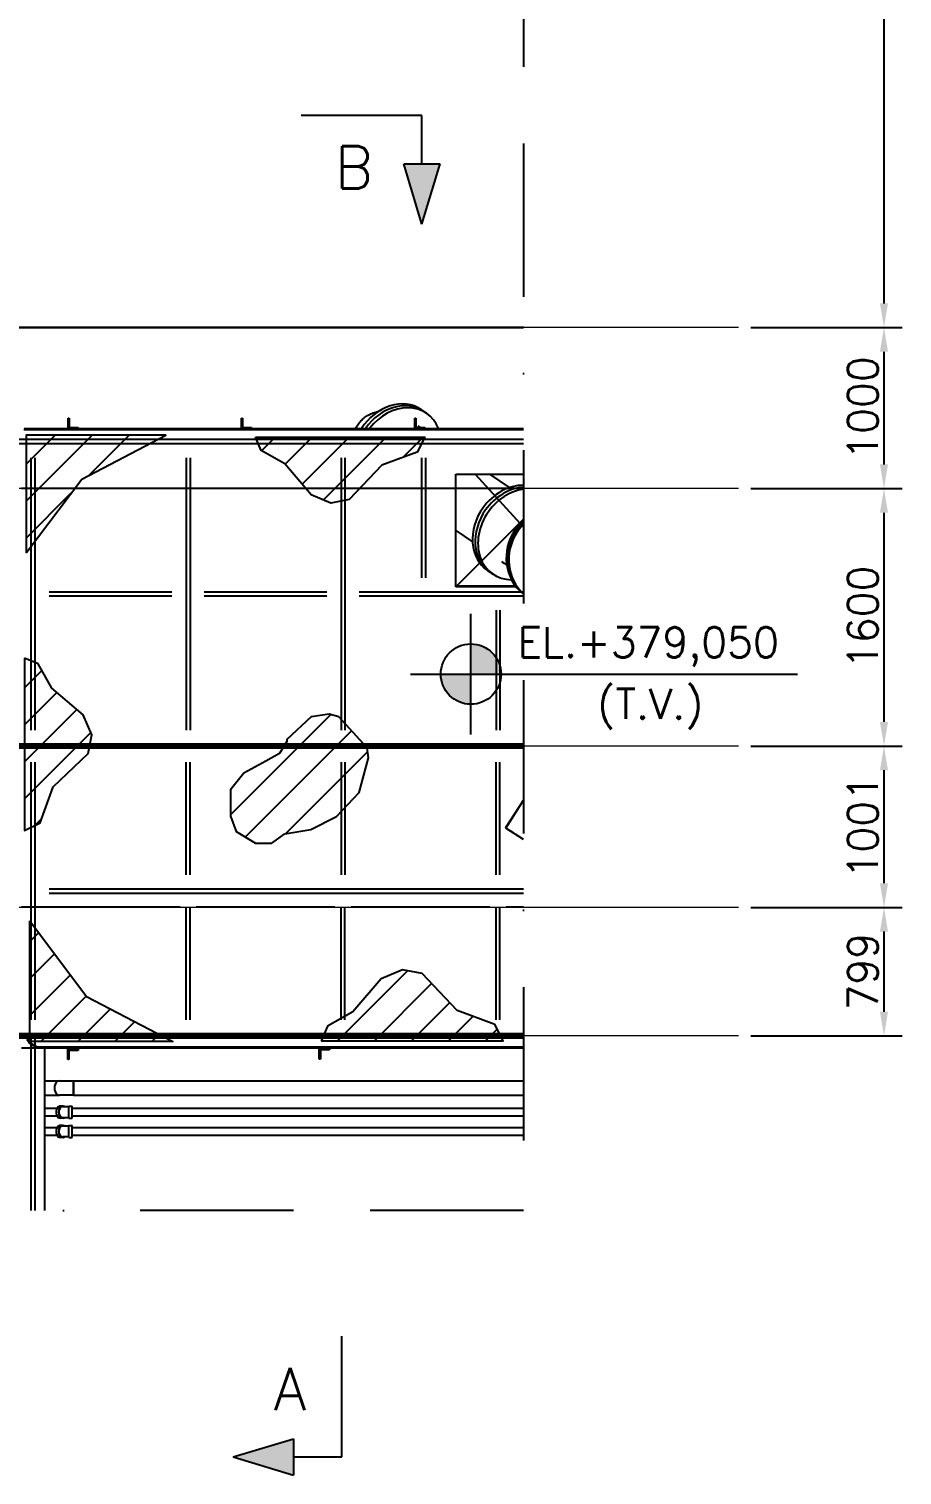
# Model space of a CAD drawing. Header units: metres. Extents: x 0 to 63075, y 0 to 44550.
# Drawn here: x 17371 to 22794, y 21026 to 30007 of the extents above; entities that cross this region are included whole.
import ezdxf
from ezdxf.enums import TextEntityAlignment as Align

# ---------------------------------------------------------------- set-up
doc = ezdxf.new("R2010")
doc.units = ezdxf.units.M
doc.header["$LTSCALE"] = 75
for name, pattern in [('BORDER', [44.45, 12.7, -6.35, 12.7, -6.35, 0, -6.35]), ('CENTER2', [28.575, 19.05, -3.175, 3.175, -3.175]), ('CENTERX2', [101.6, 63.5, -12.7, 12.7, -12.7])]:
    doc.linetypes.add(name, pattern=pattern)
for name, color, linetype in [('GSB', 7, 'Continuous'), ('SC1', 7, 'CENTER2'), ('SDM', 7, 'Continuous'), ('SL1', 8, 'Continuous'), ('SLM', 1, 'BORDER')]:
    doc.layers.add(name, color=color, linetype=linetype)
doc.styles.add('R100', font='simplex.shx', dxfattribs={"height": 2.5})
doc.styles.add('R120', font='simplex.shx', dxfattribs={"height": 3})
doc.styles.add('R140', font='simplex.shx', dxfattribs={"height": 3.5})
doc.styles.add('ROMANS', font='ROMANS.SHX')
doc.dimstyles.new('75___1-75', dxfattribs={"dimscale": 75, "dimtxt": 2.5, "dimasz": 2, "dimexe": 1.5, "dimexo": 1, "dimgap": 0.5, "dimtad": 1, "dimdec": 0, "dimzin": 12, "dimtxsty": 'ROMANS', "dimcen": 0, "dimclrd": 256, "dimclre": 256, "dimclrt": 3, "dimazin": 3, "dimtfac": 1, "dimtdec": 0, "dimtmove": 0, "dimatfit": 0, "dimfxl": 1, "dimlwd": -1, "dimlwe": -1, "dimarcsym": 0})
pattern_1 = [(45, (-40005.98, -19024.6), (-114.90485, 114.90485), [])]

# ---------------------------------------------------------------- blocks, each defined once
blk = doc.blocks.new('A$Cf5d57027')
at = {"layer": 'SL1'}
h = blk.add_hatch(dxfattribs=at)
h.set_pattern_fill('_USER', color=256, scale=162.5, angle=45, style=0, pattern_type=0)
h.set_pattern_definition(pattern_1)
h.paths.add_polyline_path([(9094.7, 4250.1), (9438.9, 4708.5), (9961.7, 4981.5), (9094.7, 4981.5)])
h = blk.add_hatch(dxfattribs=at)
h.set_pattern_fill('_USER', color=256, scale=162.5, angle=45, style=0, pattern_type=0)
h.set_pattern_definition(pattern_1)
h.paths.add_polyline_path([(10518.7, 4969.1), (11569.4, 4969.1), (11522.3, 4874.9), (11303.3, 4794.5), (11100.9, 4581), (10987.2, 4558.9), (10865.2, 4611.5), (10701.7, 4802.8), (10554.8, 4886)])
h = blk.add_hatch(dxfattribs=at)
h.set_pattern_fill('_USER', color=256, scale=162.5, angle=45, style=0, pattern_type=0)
h.set_pattern_definition(pattern_1)
h.paths.add_polyline_path([(9084.6, 3596.8), (9084.6, 2526), (9180.6, 2574.1), (9262.6, 2797.3), (9480.1, 3003.5), (9502.7, 3119.3), (9449, 3243.6), (9254.1, 3410.3), (9169.3, 3560.1)])
h = blk.add_hatch(dxfattribs=at)
h.set_pattern_fill('_USER', color=256, scale=162.5, angle=45, style=0, pattern_type=0)
h.set_pattern_definition(pattern_1)
h.paths.add_polyline_path([(10701, 2505.5), (10863.2, 2531.8), (10862.4, 2531.8), (11021.6, 2613.2), (11162.7, 2761.5), (11221.1, 2978.3), (11211.2, 3039.5), (11036, 3231.2), (10976.4, 3249.2), (10865.4, 3231.2), (10712.9, 3091.8), (10712.9, 3078.5), (10667.5, 3004.1), (10582.1, 2957), (10446.6, 2882.2), (10362.5, 2779.4), (10362.5, 2615.9), (10397.8, 2520.4), (10518.4, 2448.1), (10620.9, 2448.1)])
h = blk.add_hatch(dxfattribs=at)
h.set_pattern_fill('_USER', color=256, scale=162.5, angle=45, style=0, pattern_type=0)
h.set_pattern_definition(pattern_1)
h.paths.add_polyline_path([(9116.7, 1964.1), (9469.3, 1494.6), (10004.8, 1214.9), (9116.7, 1214.9)])
h = blk.add_hatch(dxfattribs=at)
h.set_pattern_fill('_USER', color=256, scale=162.5, angle=45, style=0, pattern_type=0)
h.set_pattern_definition(pattern_1)
h.paths.add_polyline_path([(10927.5, 1220.6), (12056.7, 1220.6), (12006.1, 1321.9), (11770.7, 1408.3), (11553.2, 1637.7), (11431, 1661.6), (11299.9, 1605), (11124.1, 1399.4), (10966.2, 1310)])
for p, q in [((0, 5650), (12183.1, 5650)), ((12183.1, 5650), (7728.2, 5650)), ((11563.8, 5129.1), (11546.6, 5140.7)), ((11563.8, 5129.1), (11581, 5117.5)), ((9354.3, 5087), (9360.7, 5087)), ((9354.3, 5023.5), (9354.3, 5087)), ((9360.7, 5087), (9360.7, 5037.5)), ((9368.3, 5029.8), (9417.8, 5029.8)), ((9417.8, 5029.8), (9417.8, 5023.5)), ((10430.8, 5087), (10437.2, 5087)), ((10430.8, 5023.5), (10430.8, 5087)), ((10437.2, 5087), (10437.2, 5037.5)), ((10444.8, 5029.9), (10494.3, 5029.9)), ((10494.3, 5029.9), (10494.3, 5023.5)), ((11507.3, 5087), (11513.7, 5087)), ((11507.3, 5023.5), (11507.3, 5087)), ((11513.7, 5087), (11513.7, 5037.5)), ((11521.3, 5029.9), (11570.8, 5029.9)), ((11527.6, 5038.6), (11540.5, 5029.9)), ((11570.8, 5029.9), (11570.8, 5023.5)), ((12183.1, 4953.5), (8280.2, 4953.5)), ((12183.1, 4953.5), (8280.2, 4953.5)), ((9185.8, 5013.5), (9080, 5013.5)), ((9081.5, 5018.7), (12183.1, 5018.7)), ((9082.5, 5023.5), (12183.1, 5023.5)), ((12183.1, 5013.5), (9185.8, 5013.5)), ((9417.8, 5023.5), (9354.3, 5023.5)), ((10494.3, 5023.5), (10430.8, 5023.5)), ((11570.8, 5023.5), (11507.3, 5023.5)), ((11549.9, 5023.5), (11549.9, 5023.5)), ((11557, 5018.7), (11564.7, 5013.5)), ((12183.1, 4927.5), (8280.2, 4927.5)), ((12183.1, 4927.5), (8280.2, 4927.5)), ((9124.3, 3150), (9124.3, 4840.5)), ((9124.3, 3150), (9124.3, 4840.5)), ((9150.4, 3150), (9150.4, 4840.5)), ((9150.4, 3150), (9150.4, 4840.5)), ((10087.7, 4840.5), (10087.7, 3150)), ((10087.7, 4840.5), (10087.7, 3150)), ((10112, 4840.5), (10112, 3150)), ((10112, 4840.5), (10112, 3150)), ((11050.2, 4840.5), (11050.2, 3150)), ((11050.2, 4840.5), (11050.2, 3150)), ((11074.5, 4840.5), (11074.5, 3150)), ((11074.5, 4840.5), (11074.5, 3150)), ((11550.2, 4840.5), (11550.2, 4095.3)), ((11550.2, 4840.5), (11550.2, 4095.3)), ((11574.5, 4840.5), (11574.5, 4095.3)), ((11574.5, 4840.5), (11574.5, 4095.3)), ((11762.3, 4738.5), (12183.1, 4738.5)), ((11762.3, 4038.5), (11762.3, 4738.5)), ((11882.3, 4738.5), (12183.1, 4410.8)), ((11971.2, 4738.5), (12094.1, 4655.4)), ((12183.1, 4650), (9064.3, 4650)), ((11762.3, 4038.5), (12183.1, 4459.2)), ((11762.3, 4389.1), (11866.3, 4318.8)), ((11958.9, 4141.2), (11976, 4129.5)), ((11762.3, 4045.3), (12133, 4045.3)), ((11993.2, 4117.9), (11976, 4129.5)), ((9237.3, 4007.4), (9999.8, 4007.4)), ((9237.3, 4007.4), (9999.8, 4007.4)), ((9237.3, 3983.1), (9999.8, 3983.1)), ((9237.3, 3983.1), (9999.8, 3983.1)), ((10199.8, 4007.4), (10962.3, 4007.4)), ((10199.8, 4007.4), (10962.3, 4007.4)), ((10199.8, 3983.1), (10962.3, 3983.1)), ((10199.8, 3983.1), (10962.3, 3983.1)), ((11162.3, 4007.4), (12183.1, 4007.4)), ((11162.3, 4007.4), (12183.1, 4007.4)), ((11162.3, 3983.1), (12183.1, 3983.1)), ((11162.3, 3983.1), (12183.1, 3983.1)), ((12138.2, 4038.5), (11762.3, 4038.5)), ((12012.7, 3895.2), (12012.7, 3150)), ((12012.7, 3895.2), (12012.7, 3150)), ((12037, 3895.2), (12037, 3150)), ((12037, 3895.2), (12037, 3150)), ((12183.1, 3063), (8280.2, 3063)), ((12183.1, 3063), (8280.2, 3063)), ((0, 3050), (12183.1, 3050)), ((12183.1, 3050), (8280.2, 3050)), ((12183.1, 3037), (8280.2, 3037)), ((12183.1, 3037), (8280.2, 3037)), ((9124.3, 1350), (9124.3, 2950)), ((9124.3, 1350), (9124.3, 2950)), ((9150.4, 1350), (9150.4, 2950)), ((9150.4, 1350), (9150.4, 2950)), ((10087.7, 2250), (10087.7, 2950)), ((10087.7, 2250), (10087.7, 2950)), ((10112, 2250), (10112, 2950)), ((10112, 2250), (10112, 2950)), ((11050.2, 2950), (11050.2, 2250)), ((11050.2, 2950), (11050.2, 2250)), ((11074.5, 2950), (11074.5, 2250)), ((11074.5, 2950), (11074.5, 2250)), ((12012.7, 2250), (12012.7, 2950)), ((12012.7, 2250), (12012.7, 2950)), ((12037, 2250), (12037, 2950)), ((12037, 2250), (12037, 2950)), ((12183.1, 2715.1), (12072.1, 2541.6)), ((12072.6, 2541.3), (12183.1, 2714)), ((12183.1, 2470.6), (12072.6, 2541.3)), ((9237.3, 2163), (12183.1, 2163)), ((9237.3, 2163), (12183.1, 2163)), ((9237.3, 2137), (12183.1, 2137)), ((9237.3, 2137), (12183.1, 2137)), ((10049.8, 2050), (9064.3, 2050)), ((10087.7, 1350), (10087.7, 2050)), ((10087.7, 1350), (10087.7, 2050)), ((10112, 1350), (10112, 2050)), ((10112, 1350), (10112, 2050)), ((11012.3, 2050), (10149.8, 2050)), ((11050.2, 1350), (11050.2, 2050)), ((11050.2, 1350), (11050.2, 2050)), ((11074.5, 1350), (11074.5, 2050)), ((11074.5, 1350), (11074.5, 2050)), ((11974.8, 2050), (11112.3, 2050)), ((12012.7, 1350), (12012.7, 2050)), ((12012.7, 1350), (12012.7, 2050)), ((12037, 1350), (12037, 2050)), ((12037, 1350), (12037, 2050)), ((12183.1, 2050), (12074.8, 2050)), ((12183.1, 1263), (8325.3, 1263)), ((12183.1, 1263), (8325.3, 1263)), ((0, 1250), (12183.1, 1250)), ((12183.1, 1250), (8325.3, 1250)), ((12183.1, 1237), (8325.3, 1237)), ((12183.1, 1237), (8325.3, 1237)), ((9064.3, 1177), (9212.3, 1177)), ((9113.6, 1206.3), (9097.8, 1227)), ((9101.9, 1229.4), (9117, 1209.7)), ((9134.4, 1190.4), (9113.6, 1206.3)), ((9117, 1209.7), (9136.8, 1194.6)), ((9124.3, 165.5), (9124.3, 1246.9)), ((9124.3, 165.5), (9124.3, 1246.9)), ((9158.5, 1180.4), (9134.4, 1190.4)), ((9136.8, 1194.6), (9159.7, 1185.1)), ((9150.4, 165.5), (9150.4, 1246.9)), ((9150.4, 165.5), (9150.4, 1246.9)), ((9184.4, 1177), (9158.5, 1180.4)), ((9159.7, 1185.1), (9184.4, 1181.8)), ((9184.4, 1181.8), (12183.1, 1181.8)), ((12183.1, 1177), (9184.4, 1177)), ((9210.3, 165.5), (9210.3, 1177)), ((9212.3, 1177), (12183.1, 1177)), ((10915.1, 1170.3), (10978.6, 1170.3)), ((10915.1, 1106.8), (10915.1, 1170.3)), ((10978.6, 1170.3), (10978.6, 1164)), ((9352.6, 1167), (9416.1, 1167)), ((9352.6, 1103.5), (9352.6, 1167)), ((9359, 1103.5), (9352.6, 1103.5)), ((9359, 1153), (9359, 1103.5)), ((9416.1, 1160.6), (9366.6, 1160.6)), ((9416.1, 1167), (9416.1, 1160.6)), ((10921.4, 1106.8), (10915.1, 1106.8)), ((10921.4, 1156.3), (10921.4, 1106.8)), ((10978.6, 1164), (10929.1, 1164)), ((9210.3, 971.5), (9301.2, 971.5)), ((9301.2, 971.5), (9388.3, 971.5)), ((9388.3, 882.6), (9388.3, 971.5)), ((9388.3, 971.5), (9388.3, 927)), ((9388.3, 971.5), (12183.1, 971.5)), ((9388.3, 927), (9388.3, 882.6)), ((9210.3, 882.6), (9301.2, 882.6)), ((9388.3, 882.6), (9301.2, 882.6)), ((9321.5, 814.7), (9307, 814.7)), ((9321.5, 811.5), (9359.5, 811.5)), ((9359.5, 742.5), (9359.5, 811.5)), ((9359.6, 739.3), (9359.6, 814.7)), ((9359.6, 814.7), (9380.2, 814.7)), ((9380.2, 739.3), (9380.2, 814.7)), ((9388.3, 882.6), (12183.1, 882.6)), ((9210.3, 801.1), (9286.5, 801.1)), ((9210.3, 752.9), (9286.5, 752.9)), ((9321.5, 739.3), (9307, 739.3)), ((9359.5, 742.5), (9321.5, 742.5)), ((9359.6, 739.3), (9380.2, 739.3)), ((9380.2, 801.1), (12183.1, 801.1)), ((9380.2, 752.9), (12183.1, 752.9)), ((9210.3, 681.1), (9286.5, 681.1)), ((9210.3, 632.9), (9286.5, 632.9)), ((9321.5, 694.7), (9307, 694.7)), ((9321.5, 691.5), (9359.5, 691.5)), ((9359.5, 622.5), (9359.5, 691.5)), ((9359.6, 619.3), (9359.6, 694.7)), ((9359.6, 694.7), (9380.2, 694.7)), ((9380.2, 619.3), (9380.2, 694.7)), ((9380.2, 681.1), (12183.1, 681.1)), ((9380.2, 632.9), (12183.1, 632.9)), ((9321.5, 619.3), (9307, 619.3)), ((9359.5, 622.5), (9321.5, 622.5)), ((9359.6, 619.3), (9380.2, 619.3))]:
    blk.add_line(p, q, dxfattribs=at)
for points in [[(9094.7, 4250.1), (9438.9, 4708.5), (9961.7, 4981.5), (9094.7, 4981.5)], [(10518.7, 4969.1), (11569.4, 4969.1), (11522.3, 4874.9), (11303.3, 4794.5), (11100.9, 4581), (10987.2, 4558.9), (10865.2, 4611.5), (10701.7, 4802.8), (10554.8, 4886)], [(9084.6, 3596.8), (9084.6, 2526), (9180.6, 2574.1), (9262.6, 2797.3), (9480.1, 3003.5), (9502.7, 3119.3), (9449, 3243.6), (9254.1, 3410.3), (9169.3, 3560.1)], [(10701, 2505.5), (10863.2, 2531.8), (10862.4, 2531.8), (11021.6, 2613.2), (11162.7, 2761.5), (11221.1, 2978.3), (11211.2, 3039.5), (11036, 3231.2), (10976.4, 3249.2), (10865.4, 3231.2), (10712.9, 3091.8), (10712.9, 3078.5), (10667.5, 3004.1), (10582.1, 2957), (10446.6, 2882.2), (10362.5, 2779.4), (10362.5, 2615.9), (10397.8, 2520.4), (10518.4, 2448.1), (10620.9, 2448.1)], [(9116.7, 1964.1), (9469.3, 1494.6), (10004.8, 1214.9), (9116.7, 1214.9)], [(10927.5, 1220.6), (12056.7, 1220.6), (12006.1, 1321.9), (11770.7, 1408.3), (11553.2, 1637.7), (11431, 1661.6), (11299.9, 1605), (11124.1, 1399.4), (10966.2, 1310)]]:
    blk.add_lwpolyline(points, close=True, dxfattribs=at)
for centre, radius, start, end in [((9368.3, 5037.5), 7.65, 180.00001, 270.00002), ((10444.8, 5037.5), 7.65, 180.00001, 270.00002), ((11521.3, 5037.5), 7.65, 180.00001, 270.00002), ((11309, 4941.4), 186.9, 155.57859, 157.31694), ((25074.8, 23479.9), 23271.7, 235.95549, 236.05363), ((9366.6, 1153), 7.65, 90.00001, 180.00002), ((10929.1, 1156.3), 7.65, 90.00001, 180.00002)]:
    blk.add_arc(centre, radius, start, end, dxfattribs=at)
for centre, major_axis, ratio, start_param, end_param in [((11379.4, 4893.5), (167.2, 247.2), 0.80612, 0, 1.590335), ((11396.6, 4881.9), (167.2, 247.2), 0.80612, 0, 1.54322), ((11396.6, 4881.9), (167.2, 247.2), 0.80612, 0, 1.54322), ((11413.7, 4870.3), (167.2, 247.2), 0.80612, 5.787016, 7.777947), ((11379.4, 4893.5), (-167.2, -247.2), 0.80612, 4.751051, 4.771563), ((11396.6, 4881.9), (167.2, 247.2), 0.80612, 1.562832, 1.583837), ((11396.6, 4881.9), (-167.2, -247.2), 0.80612, 4.704425, 4.72543), ((11413.7, 4870.3), (167.2, 247.2), 0.80612, 1.514949, 1.536536), ((11413.7, 4870.3), (167.2, 247.2), 0.80612, 5.745239, 5.766828), ((12126.1, 4388.4), (167.2, 247.2), 0.8059, 0.477534, 1.548689), ((12143.3, 4376.7), (167.2, 247.2), 0.8059, 0.544804, 1.548689), ((12143.3, 4376.7), (167.2, 247.2), 0.8059, 0.544804, 1.548689), ((12160.5, 4365.1), (167.2, 247.2), 0.8059, 6.894545, 7.831874), ((12126.1, 4388.4), (-167.2, -247.2), 0.8059, 4.690281, 6.283185), ((12143.3, 4376.7), (-167.2, -247.2), 0.8059, 4.690281, 6.283185), ((12143.3, 4376.7), (-167.2, -247.2), 0.8059, 4.690281, 6.283185), ((12160.5, 4365.1), (-167.2, -247.2), 0.8059, 4.690281, 6.782459), ((12375.2, 4223), (159.5, 252.3), 0.965924, 1.299873, 1.570796), ((12367.5, 4227.9), (159.5, 252.3), 0.965924, 1.265365, 1.520208), ((12382.8, 4218.2), (159.5, 252.3), 0.965924, 7.618656, 7.853982), ((12375.2, 4223), (159.5, 252.3), 0.965924, 1.299873, 1.520208), ((12367.5, 4227.9), (-159.5, -252.3), 0.965924, 4.661801, 6.176937), ((12375.2, 4223), (-159.5, -252.3), 0.965924, 4.661801, 6.142429), ((12375.2, 4223), (-159.5, -252.3), 0.965924, 4.712389, 6.142429), ((12382.8, 4218.2), (-159.5, -252.3), 0.965924, 4.712389, 6.106831), ((12208.6, 2454.3), (136.5, -87.3), 0.001399, 8.043025, 9.509964), ((9301.2, 927), (0, -44.4), 0.706825, 3.141596, 6.283189), ((9307, 777), (0, 37.7), 0.707107, 0, 3.141593), ((9321.5, 777), (0, 37.7), 0.707107, 5.869954, 9.838024), ((9321.5, 777), (0, -34.5), 0.707107, 3.141596, 6.283189), ((9307, 657), (0, 37.7), 0.707107, 0, 3.141593), ((9321.5, 657), (0, 37.7), 0.707107, 5.869954, 9.838024), ((9321.5, 657), (0, -34.5), 0.707107, 3.141596, 6.283189)]:
    blk.add_ellipse(centre, major_axis=major_axis, ratio=ratio, start_param=start_param, end_param=end_param, dxfattribs=at)
blk.add_open_spline([(11141, 5023.5), (11142.6, 5026.7), (11144.2, 5029.8), (11146, 5032.9), (11150.9, 5041.7), (11156.6, 5050.2), (11163, 5058.1), (11169.4, 5066.1), (11176.4, 5073.5), (11184, 5080.3), (11191.6, 5087.1), (11199.8, 5093.3), (11208.4, 5098.8), (11217.1, 5104.4), (11226.2, 5109.2), (11235.7, 5113.3), (11245.3, 5117.5), (11255.2, 5120.9), (11265.3, 5123.5), (11269.8, 5124.7), (11274.3, 5125.7), (11278.8, 5126.6)], degree=3, knots=[0.4757712, 0.4757712, 0.4757712, 0.4757712, 0.4856548, 0.4856548, 0.4856548, 0.513987, 0.513987, 0.513987, 0.5425589, 0.5425589, 0.5425589, 0.5711307, 0.5711307, 0.5711307, 0.5999529, 0.5999529, 0.5999529, 0.6292423, 0.6292423, 0.6292423, 0.6422737, 0.6422737, 0.6422737, 0.6422737], dxfattribs=at)
blk = doc.blocks.new('*D22')
at = {"layer": 'Defpoints', "color": 0, "transparency": 16777216}
for p in [(21779, 35452.4), (21779, 28152.6), (22681.8, 28152.6)]:
    blk.add_point(p, dxfattribs=at)
at = {"layer": 'SDM', "transparency": 16777216}
for p, q in [((21854, 35452.4), (22794.3, 35452.4)), ((22681.8, 35302.4), (22681.8, 28302.6)), ((21854, 28152.6), (22794.3, 28152.6))]:
    blk.add_line(p, q, dxfattribs=at)
for points in [[(22656.8, 35302.4), (22706.8, 35302.4), (22681.8, 35452.4)], [(22656.8, 28302.6), (22706.8, 28302.6), (22681.8, 28152.6)]]:
    blk.add_solid(points, dxfattribs=at)
at = {"layer": 'SDM', "color": 3, "transparency": 16777216, "insert": (22550.5, 31802.5), "char_height": 187.5, "attachment_point": 5, "rotation": 90, "style": 'ROMANS'}
blk.add_mtext('7300', dxfattribs=at)
blk = doc.blocks.new('*D23')
at = {"layer": 'Defpoints', "color": 0, "transparency": 16777216}
for p in [(21779, 28152.6), (21779, 27152.6), (22681.8, 27152.6)]:
    blk.add_point(p, dxfattribs=at)
at = {"layer": 'SDM', "transparency": 16777216}
for p, q in [((21854, 28152.6), (22794.3, 28152.6)), ((22681.8, 28002.6), (22681.8, 27302.6)), ((21854, 27152.6), (22794.3, 27152.6))]:
    blk.add_line(p, q, dxfattribs=at)
for points in [[(22656.8, 28002.6), (22706.8, 28002.6), (22681.8, 28152.6)], [(22656.8, 27302.6), (22706.8, 27302.6), (22681.8, 27152.6)]]:
    blk.add_solid(points, dxfattribs=at)
at = {"layer": 'SDM', "color": 3, "transparency": 16777216, "insert": (22550.5, 27652.6), "char_height": 187.5, "attachment_point": 5, "rotation": 90, "style": 'ROMANS'}
blk.add_mtext('1000', dxfattribs=at)
blk = doc.blocks.new('*D24')
at = {"layer": 'Defpoints', "color": 0, "transparency": 16777216}
for p in [(21779, 27152.6), (21779, 25552.9), (22681.8, 25552.9)]:
    blk.add_point(p, dxfattribs=at)
at = {"layer": 'SDM', "transparency": 16777216}
for p, q in [((21854, 27152.6), (22794.3, 27152.6)), ((22681.8, 27002.6), (22681.8, 25702.9)), ((21854, 25552.9), (22794.3, 25552.9))]:
    blk.add_line(p, q, dxfattribs=at)
for points in [[(22656.8, 27002.6), (22706.8, 27002.6), (22681.8, 27152.6)], [(22656.8, 25702.9), (22706.8, 25702.9), (22681.8, 25552.9)]]:
    blk.add_solid(points, dxfattribs=at)
at = {"layer": 'SDM', "color": 3, "transparency": 16777216, "insert": (22550.5, 26352.7), "char_height": 187.5, "attachment_point": 5, "rotation": 90, "style": 'ROMANS'}
blk.add_mtext('1600', dxfattribs=at)
blk = doc.blocks.new('*D25')
at = {"layer": 'Defpoints', "color": 0, "transparency": 16777216}
for p in [(21779, 25552.9), (21779, 24551.4), (22681.8, 24551.4)]:
    blk.add_point(p, dxfattribs=at)
at = {"layer": 'SDM', "transparency": 16777216}
for p, q in [((21854, 25552.9), (22794.3, 25552.9)), ((22681.8, 25402.9), (22681.8, 24701.4)), ((21854, 24551.4), (22794.3, 24551.4))]:
    blk.add_line(p, q, dxfattribs=at)
for points in [[(22656.8, 25402.9), (22706.8, 25402.9), (22681.8, 25552.9)], [(22656.8, 24701.4), (22706.8, 24701.4), (22681.8, 24551.4)]]:
    blk.add_solid(points, dxfattribs=at)
at = {"layer": 'SDM', "color": 3, "transparency": 16777216, "insert": (22550.5, 25052.2), "char_height": 187.5, "attachment_point": 5, "rotation": 90, "style": 'ROMANS'}
blk.add_mtext('1001', dxfattribs=at)
blk = doc.blocks.new('*D26')
at = {"layer": 'Defpoints', "color": 0, "transparency": 16777216}
for p in [(21779, 24551.4), (21779, 23752.8), (22681.8, 23752.8)]:
    blk.add_point(p, dxfattribs=at)
at = {"layer": 'SDM', "transparency": 16777216}
for p, q in [((21854, 24551.4), (22794.3, 24551.4)), ((22681.8, 24401.4), (22681.8, 23902.8)), ((21854, 23752.8), (22794.3, 23752.8))]:
    blk.add_line(p, q, dxfattribs=at)
for points in [[(22656.8, 24401.4), (22706.8, 24401.4), (22681.8, 24551.4)], [(22656.8, 23902.8), (22706.8, 23902.8), (22681.8, 23752.8)]]:
    blk.add_solid(points, dxfattribs=at)
at = {"layer": 'SDM', "color": 3, "transparency": 16777216, "insert": (22550.5, 24152.1), "char_height": 187.5, "attachment_point": 5, "rotation": 90, "style": 'ROMANS'}
blk.add_mtext('799', dxfattribs=at)
blk = doc.blocks.new('SIMB_CORTE_2')
at = {"layer": 'GSB'}
blk.add_hatch(color=2, dxfattribs=at).paths.add_polyline_path([(1.5, -4), (-1.5, -4), (0, -9)])
at = {"layer": 'GSB', "color": 1}
for p, q in [((0, -4), (0, 0)), ((0, 0), (10, 0)), ((0, -9), (-1.5, -4)), ((1.5, -4), (-1.5, -4)), ((0, -9), (1.5, -4))]:
    blk.add_line(p, q, dxfattribs=at)
at = {"layer": 'GSB', "color": 3, "style": 'R100'}
blk.add_attdef('XXXX', (-0.6, 1.57), '', height=2.5, dxfattribs=at)
at = {"layer": 'GSB', "color": 4, "style": 'R140'}
blk.add_attdef('A', text='', height=3.5, dxfattribs=at).set_placement((5.64, -4.29), align=Align.MIDDLE)
blk = doc.blocks.new('ELEVACAO_3')
at = {"layer": 'GSB'}
h = blk.add_hatch(color=2, dxfattribs=at)
h.paths.add_polyline_path([(0, 0), (2.5, 0, 0.414214), (0, 2.5)])
h.paths.add_polyline_path([(0, -2.5), (0, 0), (-2.5, 0, 0.414214)])
for p, q in [((0, -5), (0, 5)), ((-5, 0), (27.05, 0))]:
    blk.add_line(p, q, dxfattribs=at)
blk.add_circle((0, 0), 2.5, dxfattribs=at)
at = {"layer": 'GSB', "color": 3, "style": 'R120'}
for tag, p in [('ELEVACAO', (21.12, 2.25)), ('REFERENCIA', (20.62, -2.65))]:
    blk.add_attdef(tag, text='', height=3, dxfattribs=at).set_placement(p, align=Align.MIDDLE)

msp = doc.modelspace()

# ---------------------------------------------------------------- linework, layer by layer
at = {"layer": 'SC1', "color": 7, "linetype": 'CENTERX2', "lineweight": 9}
for p, q in [((21779, 28152.6), (6016.8, 28152.6)), ((21779, 27152.6), (6016.8, 27152.6)), ((21779, 25552.9), (6016.8, 25552.9)), ((21779, 24551.4), (6016.8, 24551.4)), ((21779, 23752.8), (6016.8, 23752.9))]:
    msp.add_line(p, q, dxfattribs=at)
at = {"layer": 'SLM'}
msp.add_lwpolyline([(8259.5, 37392.1), (20442.6, 37392.1), (20442.6, 22668.4), (8259.5, 22668.4)], close=True, dxfattribs=at)

# ---------------------------------------------------------------- block references
at = {"layer": 'GSB'}
ref = msp.add_blockref('SIMB_CORTE_2', (19811.9, 29469), dxfattribs=dict(at, xscale=-74.99999999999915, yscale=74.99999999999915, zscale=74.99999999999915))
ref.add_attrib('A', 'B', dxfattribs={"color": 4, "height": 262.5, "style": 'R140'}).set_placement((19389.1, 29147), align=Align.MIDDLE)
ref = msp.add_blockref('ELEVACAO_3', (20116.1, 26000.2), dxfattribs=dict(at, xscale=74.99999999999915, yscale=74.99999999999915, zscale=74.99999999999915))
ref.add_attrib('ELEVACAO', 'EL.+379,050', dxfattribs={"color": 3, "height": 187.5, "style": 'R100'}).set_placement((21217.5, 26168.9), align=Align.MIDDLE)
ref.add_attrib('REFERENCIA', '(T.V.)', dxfattribs={"color": 3, "height": 187.5, "style": 'R100'}).set_placement((21230.4, 25801.7), align=Align.MIDDLE)
ref = msp.add_blockref('SIMB_CORTE_2', (19314.9, 21138.1), dxfattribs=dict(at, xscale=-74.99999999999915, yscale=74.99999999999915, zscale=74.99999999999915, rotation=270))
ref.add_attrib('A', 'A', dxfattribs={"color": 4, "height": 262.5, "style": 'R140'}).set_placement((18992.9, 21560.8), align=Align.MIDDLE)
at = {"layer": 'SDM'}
msp.add_blockref('A$Cf5d57027', (8259.5, 22502.8), dxfattribs=at)

# ---------------------------------------------------------------- dimensions: what is measured, and where the dimension line sits
dim = msp.add_linear_dim(base=(22681.8, 28152.6), p1=(21779, 35452.4), p2=(21779, 28152.6), angle=90, dimstyle='75___1-75', dxfattribs=at)
dim.commit()
dim.dimension.update_dxf_attribs({"geometry": '*D22', "text_midpoint": (22550.5, 31802.5)})
for base, p1, p2, picture, middle in [((22681.8, 27152.6), (21779, 28152.6), (21779, 27152.6), '*D23', (22550.5, 27652.6)), ((22681.8, 25552.9), (21779, 27152.6), (21779, 25552.9), '*D24', (22550.5, 26352.7)), ((22681.7985, 24551.443), (21778.9706, 25552.8761), (21778.9706, 24551.443), '*D25', (22550.5485, 25052.1595)), ((22681.8, 23752.8), (21779, 24551.4), (21779, 23752.8), '*D26', (22550.5, 24152.1))]:
    dim = msp.add_linear_dim(base=base, p1=p1, p2=p2, angle=90, dimstyle='75___1-75', override={"dimtmove": 1}, dxfattribs=at)
    dim.commit()
    dim.dimension.update_dxf_attribs({"geometry": picture, "text_midpoint": middle})

doc.saveas('drawing.dxf')
